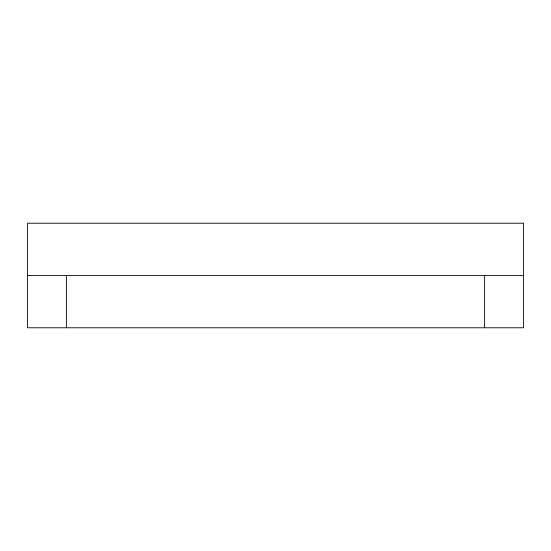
<?xml version="1.0" encoding="UTF-8"?>
<svg xmlns="http://www.w3.org/2000/svg" width="551" height="551" viewBox="0 0 551 551"><rect width="100%" height="100%" fill="white"/><g stroke="black" fill="none" stroke-linecap="round" stroke-linejoin="round"><path stroke-width="0.83" d="M27.55 275.5L523.45 275.5M484.611 275.5L484.611 327.776M66.389 275.5L66.389 327.776M523.45 223.224L27.55 223.224L27.55 327.776L523.45 327.776L523.45 223.224"/></g></svg>
